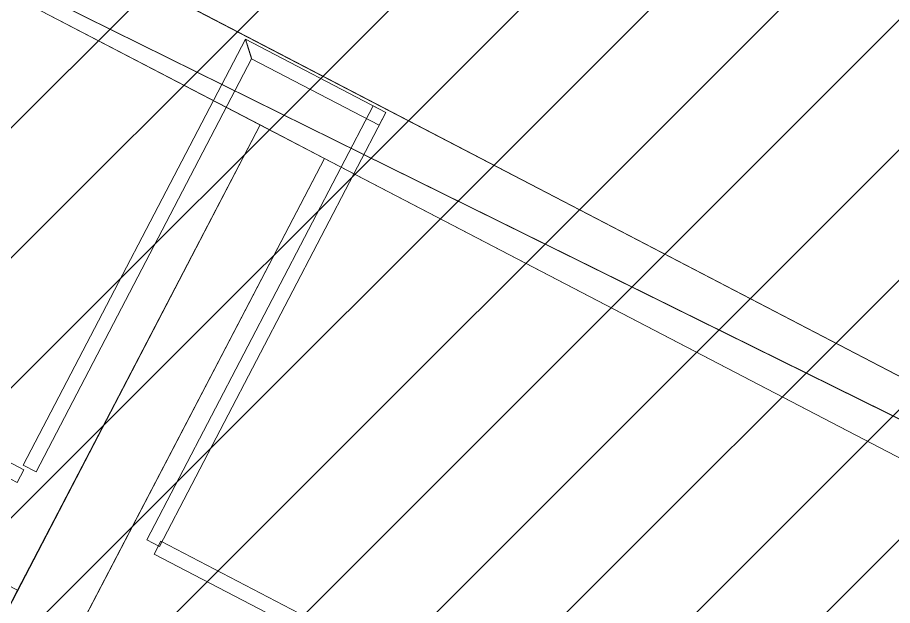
# Model space of a CAD drawing. Header units: metres. Extents: x -207 to 292, y -187 to 169.
# Drawn here: x -59.461 to -56.439, y -119.954 to -117.922 of the extents above; entities that cross this region are included whole.
import ezdxf

# ---------------------------------------------------------------- set-up
doc = ezdxf.new("R2010")
doc.units = ezdxf.units.M
for name, color, linetype, lineweight in [('A-FLOR-HRAL', 7, 'Continuous', 9), ('A-WALL', 7, 'Continuous', 9), ('C-BLDG-PADS', 7, 'Continuous', 9), ('C-TOPO', 7, 'Continuous', 9)]:
    doc.layers.add(name, color=color, linetype=linetype, lineweight=lineweight)
doc.layers.add('PR10-ARQ-PL-001-Emplazamiento-C-1_dwg', color=7, linetype='Continuous', lineweight=9, true_color=0x767676)

# ---------------------------------------------------------------- blocks, each defined once
blk = doc.blocks.new('Railing - Railing-2175270-PLANTA EMPLAZAMIENTO ACTUALIZADO')
at = {"layer": 'A-FLOR-HRAL'}
for p, q in [((-58.9651, -119.7316), (-58.9882, -119.776)), ((-58.9651, -119.7316), (-58.9882, -119.776)), ((-58.9651, -119.7316), (-58.9882, -119.776)), ((-58.9651, -119.7316), (-58.9882, -119.776)), ((-56.0362, -121.2584), (-58.9651, -119.7316)), ((-56.0362, -121.2584), (-58.9651, -119.7316)), ((-58.9882, -119.776), (-56.0593, -121.3027)), ((-58.9882, -119.776), (-56.0593, -121.3027)), ((-56.0593, -121.3027), (-56.0362, -121.2584)), ((-56.0593, -121.3027), (-56.0362, -121.2584)), ((-56.0593, -121.3027), (-56.0362, -121.2584)), ((-56.0593, -121.3027), (-56.0362, -121.2584))]:
    blk.add_line(p, q, dxfattribs=at)
blk = doc.blocks.new('Railing - Railing-2188015-PLANTA EMPLAZAMIENTO ACTUALIZADO')
at = {"layer": 'A-FLOR-HRAL'}
for p, q in [((-62.304, -117.9912), (-62.3271, -118.0355)), ((-62.304, -117.9912), (-62.3271, -118.0355)), ((-62.304, -117.9912), (-62.3271, -118.0355)), ((-62.304, -117.9912), (-62.3271, -118.0355)), ((-59.439, -119.4846), (-62.304, -117.9912)), ((-59.439, -119.4846), (-62.304, -117.9912)), ((-62.3271, -118.0355), (-59.4621, -119.5289)), ((-62.3271, -118.0355), (-59.4621, -119.5289)), ((-59.4621, -119.5289), (-59.439, -119.4846)), ((-59.4621, -119.5289), (-59.439, -119.4846)), ((-59.4621, -119.5289), (-59.439, -119.4846)), ((-59.4621, -119.5289), (-59.439, -119.4846))]:
    blk.add_line(p, q, dxfattribs=at)
blk = doc.blocks.new('Railing - Railing-2188264-PLANTA EMPLAZAMIENTO ACTUALIZADO')
at = {"layer": 'A-FLOR-HRAL'}
for p, q in [((-58.6732, -117.9972), (-59.4405, -119.4692)), ((-58.6732, -117.9972), (-59.4405, -119.4692)), ((-58.1881, -118.2501), (-58.6732, -117.9972)), ((-58.1881, -118.2501), (-58.6732, -117.9972)), ((-59.3962, -119.4924), (-58.652, -118.0647)), ((-59.3962, -119.4924), (-58.652, -118.0647)), ((-58.652, -118.0647), (-58.2112, -118.2944)), ((-58.652, -118.0647), (-58.2112, -118.2944)), ((-58.2112, -118.2944), (-58.1881, -118.2501)), ((-58.2112, -118.2944), (-58.1881, -118.2501)), ((-58.2112, -118.2944), (-58.1881, -118.2501)), ((-58.2112, -118.2944), (-58.1881, -118.2501)), ((-59.4405, -119.4692), (-59.3962, -119.4924)), ((-59.4405, -119.4692), (-59.3962, -119.4924)), ((-59.4405, -119.4692), (-59.3962, -119.4924)), ((-59.4405, -119.4692), (-59.3962, -119.4924))]:
    blk.add_line(p, q, dxfattribs=at)
for points in [[(-58.652, -118.0647), (-58.652, -118.0647), (-58.6521, -118.0641), (-58.6528, -118.0622), (-58.6534, -118.0602), (-58.654, -118.0582), (-58.6546, -118.0563), (-58.6552, -118.0543), (-58.6561, -118.0515), (-58.6571, -118.0485), (-58.6579, -118.0459), (-58.6585, -118.0439), (-58.6592, -118.0418), (-58.6598, -118.0397), (-58.6605, -118.0375), (-58.6612, -118.0354), (-58.6619, -118.0332), (-58.6626, -118.031), (-58.6633, -118.0288), (-58.664, -118.0266), (-58.6647, -118.0244), (-58.6653, -118.0222), (-58.666, -118.0201), (-58.6666, -118.018), (-58.6673, -118.016), (-58.6679, -118.0141), (-58.6685, -118.0122), (-58.6692, -118.0098), (-58.6699, -118.0076), (-58.6706, -118.0056), (-58.6712, -118.0037), (-58.6718, -118.0017), (-58.6724, -117.9997), (-58.673, -117.9978), (-58.6732, -117.9972), (-58.6732, -117.9972)], [(-58.6732, -117.9972), (-58.6732, -117.9972), (-58.673, -117.9978), (-58.6724, -117.9997), (-58.6718, -118.0017), (-58.6712, -118.0037), (-58.6706, -118.0056), (-58.6699, -118.0076), (-58.6691, -118.0104), (-58.6681, -118.0134), (-58.6673, -118.016), (-58.6666, -118.018), (-58.666, -118.0201), (-58.6653, -118.0222), (-58.6647, -118.0244), (-58.664, -118.0266), (-58.6633, -118.0288), (-58.6626, -118.031), (-58.6619, -118.0332), (-58.6612, -118.0354), (-58.6605, -118.0375), (-58.6598, -118.0397), (-58.6592, -118.0418), (-58.6585, -118.0439), (-58.6579, -118.0459), (-58.6573, -118.0478), (-58.6567, -118.0497), (-58.6559, -118.0521), (-58.6552, -118.0543), (-58.6546, -118.0563), (-58.654, -118.0582), (-58.6534, -118.0602), (-58.6528, -118.0622), (-58.6521, -118.0641), (-58.652, -118.0647), (-58.652, -118.0647)], [(-58.652, -118.0647), (-58.652, -118.0647), (-58.6521, -118.0641), (-58.6528, -118.0622), (-58.6534, -118.0602), (-58.654, -118.0582), (-58.6546, -118.0563), (-58.6552, -118.0543), (-58.6561, -118.0515), (-58.6571, -118.0485), (-58.6579, -118.0459), (-58.6585, -118.0439), (-58.6592, -118.0418), (-58.6598, -118.0397), (-58.6605, -118.0375), (-58.6612, -118.0354), (-58.6619, -118.0332), (-58.6626, -118.031), (-58.6633, -118.0288), (-58.664, -118.0266), (-58.6647, -118.0244), (-58.6653, -118.0222), (-58.666, -118.0201), (-58.6666, -118.018), (-58.6673, -118.016), (-58.6679, -118.0141), (-58.6685, -118.0122), (-58.6692, -118.0098), (-58.6699, -118.0076), (-58.6706, -118.0056), (-58.6712, -118.0037), (-58.6718, -118.0017), (-58.6724, -117.9997), (-58.673, -117.9978), (-58.6732, -117.9972), (-58.6732, -117.9972)], [(-58.6732, -117.9972), (-58.6732, -117.9972), (-58.673, -117.9978), (-58.6724, -117.9997), (-58.6718, -118.0017), (-58.6712, -118.0037), (-58.6706, -118.0056), (-58.6699, -118.0076), (-58.6691, -118.0104), (-58.6681, -118.0134), (-58.6673, -118.016), (-58.6666, -118.018), (-58.666, -118.0201), (-58.6653, -118.0222), (-58.6647, -118.0244), (-58.664, -118.0266), (-58.6633, -118.0288), (-58.6626, -118.031), (-58.6619, -118.0332), (-58.6612, -118.0354), (-58.6605, -118.0375), (-58.6598, -118.0397), (-58.6592, -118.0418), (-58.6585, -118.0439), (-58.6579, -118.0459), (-58.6573, -118.0478), (-58.6567, -118.0497), (-58.6559, -118.0521), (-58.6552, -118.0543), (-58.6546, -118.0563), (-58.654, -118.0582), (-58.6534, -118.0602), (-58.6528, -118.0622), (-58.6521, -118.0641), (-58.652, -118.0647), (-58.652, -118.0647)]]:
    blk.add_open_spline(points, degree=3, knots=[0, 0, 0, 0, 0.083333, 0.125, 0.166667, 0.208333, 0.229167, 0.25, 0.291667, 0.333333, 0.354167, 0.375, 0.395833, 0.416667, 0.4375, 0.458333, 0.479167, 0.5, 0.520833, 0.541667, 0.5625, 0.583333, 0.604167, 0.625, 0.645833, 0.666667, 0.6875, 0.708333, 0.75, 0.770833, 0.791667, 0.833333, 0.875, 0.916667, 1, 1, 1, 1], dxfattribs=at)
blk = doc.blocks.new('Railing - Railing-2188274-PLANTA EMPLAZAMIENTO ACTUALIZADO')
at = {"layer": 'A-FLOR-HRAL'}
for p, q in [((-58.2325, -118.227), (-59.0144, -119.7271)), ((-58.2325, -118.227), (-59.0144, -119.7271)), ((-58.1881, -118.2501), (-58.2325, -118.227)), ((-58.1881, -118.2501), (-58.2325, -118.227)), ((-58.1881, -118.2501), (-58.2325, -118.227)), ((-58.1881, -118.2501), (-58.2325, -118.227)), ((-58.9701, -119.7502), (-58.1881, -118.2501)), ((-58.9701, -119.7502), (-58.1881, -118.2501)), ((-59.0144, -119.7271), (-58.9701, -119.7502)), ((-59.0144, -119.7271), (-58.9701, -119.7502)), ((-59.0144, -119.7271), (-58.9701, -119.7502)), ((-59.0144, -119.7271), (-58.9701, -119.7502))]:
    blk.add_line(p, q, dxfattribs=at)
blk = doc.blocks.new('YADRAN_LASQUEMAS_ARQ_MO_003_ESTANQUE CABECERA_rvt-1-PLANTA EMPLAZAMIENTO ACTUALIZADO')
at = {"layer": 'A-WALL'}
for p, q in [((-65.6314, -114.3578), (-51.1591, -121.9017)), ((-51.1591, -121.9017), (-65.6314, -114.3578)), ((-51.5195, -121.7139), (-65.2677, -114.5474)), ((-65.2677, -114.5474), (-51.5195, -121.7139)), ((-63.3179, -115.8457), (-53.7005, -120.8589)), ((-53.9044, -120.7526), (-63.114, -115.952)), ((-63.114, -115.952), (-53.9044, -120.7526)), ((-58.6226, -118.2932), (-63.1051, -115.9566)), ((-59.4606, -119.9008), (-63.9431, -117.5642)), ((-63.9431, -117.5642), (-59.4606, -119.9008)), ((-58.6226, -118.2932), (-62.3857, -125.5123)), ((-59.4606, -119.9008), (-58.6226, -118.2932)), ((-58.6226, -118.2932), (-58.4009, -118.4088)), ((-62.164, -125.6278), (-58.4009, -118.4088)), ((-58.4009, -118.4088), (-59.2389, -120.0164)), ((-53.9133, -120.748), (-58.4009, -118.4088)), ((-59.5762, -120.1225), (-59.4606, -119.9008))]:
    blk.add_line(p, q, dxfattribs=at)
at = {"layer": 'A-FLOR-HRAL', "lineweight": 9}
for name in ['Railing - Railing-2188015-PLANTA EMPLAZAMIENTO ACTUALIZADO', 'Railing - Railing-2188264-PLANTA EMPLAZAMIENTO ACTUALIZADO', 'Railing - Railing-2188274-PLANTA EMPLAZAMIENTO ACTUALIZADO', 'Railing - Railing-2175270-PLANTA EMPLAZAMIENTO ACTUALIZADO']:
    blk.add_blockref(name, (0, 0), dxfattribs=at)
blk = doc.blocks.new('PR10-ARQ-PL-001-Emplazamiento-C-1_dwg-674643-PLANTA EMPLAZAMIENTO ACTUALIZADO')
at = {"lineweight": 9, "true_color": 0x0000ff}
h = blk.add_hatch(dxfattribs=at)
h.set_pattern_fill('FP_4', color=5, style=0, pattern_type=2)
h.set_pattern_definition([(45, (0, 0), (-0.2245064, 0.2245064), [])])
h.paths.add_polyline_path([(-53.8168, -136.9334), (-51.1945, -131.9029), (-52.521, -131.2354), (-51.2911, -128.657), (-53.7658, -127.4636), (-47.7694, -115.9256), (-49.3712, -115.0845), (-48.2318, -112.8217), (-60.8341, -106.2047), (-61.9735, -108.4675), (-63.2229, -107.8115), (-67.3105, -115.9296), (-67.198, -115.9878), (-71.3128, -123.8816), (-68.5743, -125.3091), (-70.1859, -128.4007), (-58.3025, -134.5952)])
at = {"layer": 'C-BLDG-PADS', "flags": 128}
blk.add_lwpolyline([(-68.5759, -125.3082), (-71.3128, -123.8816), (-66.3655, -114.3906), (-50.9358, -122.0182)], dxfattribs=at)
at = {"layer": 'C-TOPO', "flags": 128}
for points in [[(-66.3655, -114.3906), (-64.0344, -115.5429), (-57.0236, -119.0087), (-50.9358, -122.0182), (-49.3153, -118.9001), (-48.7128, -117.7408), (-46.9635, -114.3749)], [(-53.7637, -127.4596), (-50.9358, -122.0182), (-66.3655, -114.3906), (-71.3128, -123.8816)], [(-66.3655, -114.3906), (-64.0344, -115.5429), (-57.0236, -119.0087), (-50.9358, -122.0182), (-57.0236, -119.0087), (-64.0344, -115.5429), (-66.3655, -114.3906)], [(-66.3655, -114.3906), (-64.0344, -115.5429), (-57.0236, -119.0087), (-50.9358, -122.0182), (-57.0236, -119.0087), (-64.0344, -115.5429), (-66.3655, -114.3906)]]:
    blk.add_lwpolyline(points, dxfattribs=at)

msp = doc.modelspace()

# ---------------------------------------------------------------- linework, layer by layer
at = {"layer": 'C-BLDG-PADS'}
msp.add_line((-66.3655, -114.3906), (-50.9358, -122.0182), dxfattribs=at)
at = {"layer": 'C-TOPO'}
for p, q in [((-50.9358, -122.0182), (-66.3655, -114.3906)), ((-64.0344, -115.5429), (-57.0236, -119.0087)), ((-57.0236, -119.0087), (-64.0344, -115.5429)), ((-57.0236, -119.0087), (-64.0344, -115.5429)), ((-57.0236, -119.0087), (-64.0344, -115.5429)), ((-57.0236, -119.0087), (-64.0344, -115.5429)), ((-57.0236, -119.0087), (-50.9358, -122.0182)), ((-50.9358, -122.0182), (-57.0236, -119.0087)), ((-50.9358, -122.0182), (-57.0236, -119.0087)), ((-50.9358, -122.0182), (-57.0236, -119.0087)), ((-50.9358, -122.0182), (-57.0236, -119.0087))]:
    msp.add_line(p, q, dxfattribs=at)

# ---------------------------------------------------------------- block references
at = {"lineweight": 5}
msp.add_blockref('YADRAN_LASQUEMAS_ARQ_MO_003_ESTANQUE CABECERA_rvt-1-PLANTA EMPLAZAMIENTO ACTUALIZADO', (0, 0), dxfattribs=at)
at = {"layer": 'PR10-ARQ-PL-001-Emplazamiento-C-1_dwg', "color": 7}
msp.add_blockref('PR10-ARQ-PL-001-Emplazamiento-C-1_dwg-674643-PLANTA EMPLAZAMIENTO ACTUALIZADO', (0, 0), dxfattribs=at)

doc.saveas('drawing.dxf')
